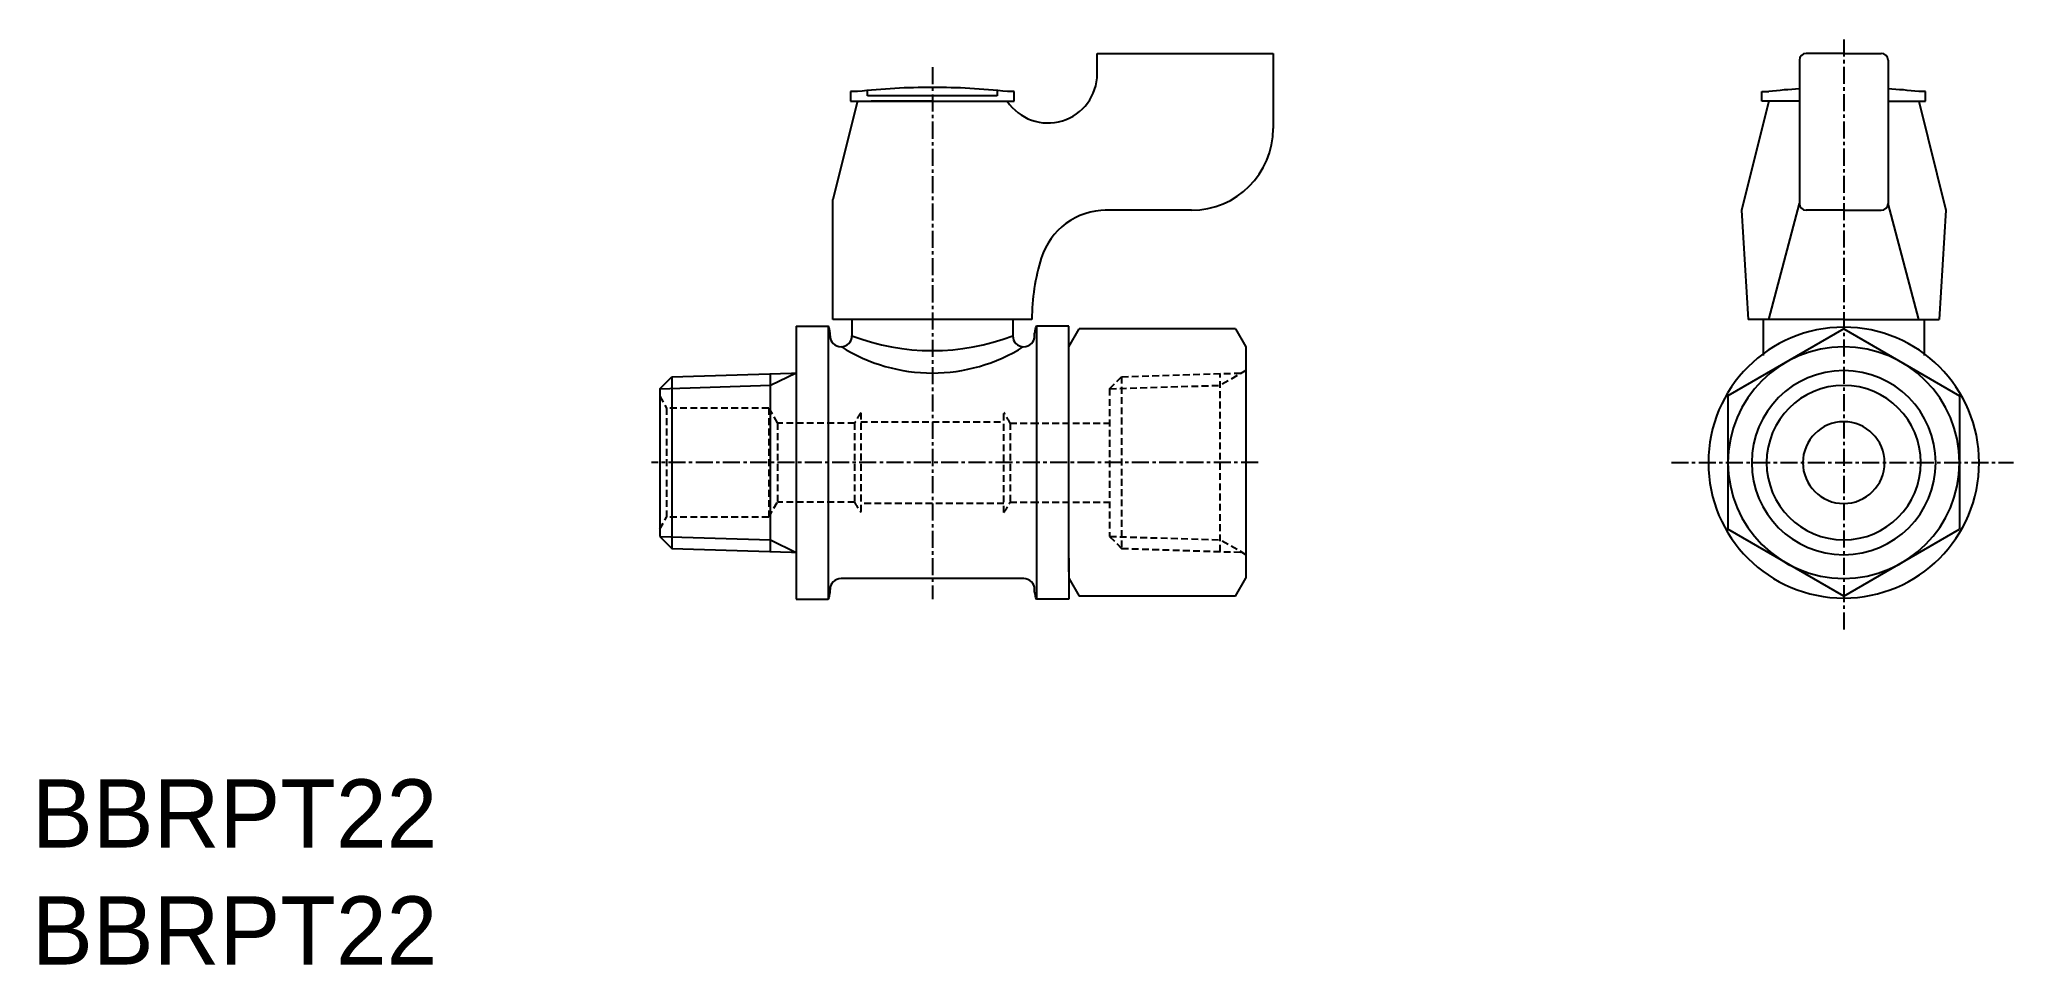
# Model space of a CAD drawing. Extents: x 4 to 149, y 118 to 186.
import ezdxf

# ---------------------------------------------------------------- set-up
doc = ezdxf.new("R2010")
doc.units = 0
doc.linetypes.add('CENTER', pattern=[2, 1.25, -0.25, 0.25, -0.25])
doc.linetypes.add('DASHED', pattern=[0.75, 0.5, -0.25])
doc.layers.get('0').update_dxf_attribs({"linetype": 'CONTINUOUS'})
doc.layers.add('CENTER', color=1, linetype='CENTER')

msp = doc.modelspace()

# ---------------------------------------------------------------- linework, layer by layer
at = {"color": 7, "linetype": 'CONTINUOUS'}
for p, q in [((81.56, 184.51), (94.47, 184.51)), ((94.47, 184.51), (94.47, 179.01)), ((133.07, 184.01), (133.07, 173.51)), ((136.32, 184.51), (133.57, 184.51)), ((136.32, 184.51), (134, 184.51)), ((136.32, 184.51), (138.65, 184.51)), ((136.32, 184.51), (139.07, 184.51)), ((139.57, 184.01), (139.57, 173.51)), ((63.97, 181.01), (62.17, 173.81)), ((63.97, 181.71), (63.47, 181.71)), ((63.47, 181.71), (63.47, 181.01)), ((63.47, 181.01), (65.12, 181.01)), ((63.97, 181.01), (74.97, 181.01)), ((64.72, 181.41), (64.72, 181.79)), ((74.22, 181.41), (64.72, 181.41)), ((69.47, 181.01), (64.97, 181.01)), ((73.82, 181.01), (75.47, 181.01)), ((74.22, 181.79), (74.22, 181.41)), ((75.47, 181.71), (74.97, 181.71)), ((75.47, 181.01), (75.47, 181.71)), ((130.82, 181.01), (128.82, 173.01)), ((130.32, 181.71), (130.82, 181.71)), ((130.32, 181.01), (130.32, 181.71)), ((131.82, 181.01), (130.32, 181.01)), ((133.02, 181.01), (130.82, 181.01)), ((139.62, 181.01), (141.82, 181.01)), ((140.82, 181.01), (142.32, 181.01)), ((142.32, 181.71), (141.82, 181.71)), ((141.82, 181.01), (143.82, 173.01)), ((142.32, 181.01), (142.32, 181.71)), ((62.17, 165.01), (62.17, 173.81)), ((88.47, 173.01), (82.14, 173.01)), ((128.82, 173.01), (129.32, 165.01)), ((130.82, 165.01), (133.07, 173.51)), ((136.32, 173.01), (133.57, 173.01)), ((136.32, 173.01), (139.07, 173.01)), ((141.82, 165.01), (139.57, 173.51)), ((143.82, 173.01), (143.32, 165.01)), ((59.47, 164.51), (59.47, 144.51)), ((59.47, 164.51), (61.83, 164.51)), ((61.83, 164.51), (61.83, 144.51)), ((61.97, 163.81), (61.97, 164.01)), ((76.77, 165.01), (62.17, 165.01)), ((63.57, 165.01), (63.57, 163.81)), ((75.37, 165.01), (75.37, 163.81)), ((76.97, 163.81), (76.97, 164.01)), ((77.1, 164.51), (77.1, 144.51)), ((79.47, 164.51), (77.1, 164.51)), ((79.47, 146.51), (79.47, 164.51)), ((79.47, 163), (80.23, 164.31)), ((91.71, 164.31), (80.23, 164.31)), ((91.71, 164.31), (92.47, 163)), ((136.32, 164.31), (127.82, 159.41)), ((136.32, 165.01), (129.32, 165.01)), ((130.42, 165.01), (130.42, 162.37)), ((136.32, 165.01), (143.32, 165.01)), ((136.32, 164.31), (144.82, 159.41)), ((142.22, 165.01), (142.22, 162.37)), ((62.77, 163.01), (62.77, 163.01)), ((76.17, 163.01), (76.17, 163.01)), ((92.47, 163), (92.47, 146.03)), ((49.47, 159.92), (50.35, 160.81)), ((50.35, 160.81), (59.15, 161.08)), ((50.35, 160.81), (50.35, 148.22)), ((57.59, 147.99), (57.59, 161.03)), ((59.15, 161.08), (59.47, 161.09)), ((49.47, 159.92), (49.47, 149.1)), ((127.82, 159.41), (127.82, 149.62)), ((144.82, 159.41), (144.82, 149.62)), ((136.32, 144.71), (127.82, 149.62)), ((136.32, 144.71), (144.82, 149.62)), ((49.47, 149.1), (50.35, 148.22)), ((50.35, 148.22), (59.15, 147.94)), ((59.15, 147.94), (59.47, 147.93)), ((79.47, 146.51), (79.47, 148.26)), ((79.47, 146.51), (79.47, 147.51)), ((79.47, 147.51), (79.47, 144.51)), ((61.97, 145.01), (61.97, 145.21)), ((76.17, 146.01), (62.77, 146.01)), ((76.97, 145.01), (76.97, 145.21)), ((79.47, 146.03), (80.23, 144.71)), ((91.71, 144.71), (92.47, 146.03)), ((59.47, 144.51), (61.83, 144.51)), ((79.47, 144.51), (77.1, 144.51)), ((91.71, 144.71), (80.23, 144.71))]:
    msp.add_line(p, q, dxfattribs=at)
for p in [(81.56, 183.01), (81.56, 184.51)]:
    msp.add_line(p, (81.56, 184.51))
at = {"color": 3, "linetype": 'CONTINUOUS'}
for p, q in [((57.59, 160.18), (59.47, 161.09)), ((49.47, 159.92), (57.59, 160.18)), ((49.47, 149.1), (57.59, 148.85)), ((57.59, 148.85), (59.47, 147.93))]:
    msp.add_line(p, q, dxfattribs=at)
at = {"color": 3, "linetype": 'DASHED'}
for p, q in [((82.47, 159.92), (83.35, 160.81)), ((83.35, 160.81), (92.15, 161.08)), ((83.35, 160.81), (83.35, 148.22)), ((92.47, 161.26), (90.59, 160.18)), ((90.59, 147.99), (90.59, 161.03)), ((49.47, 159.38), (49.97, 158.51)), ((82.47, 159.92), (90.59, 160.18)), ((82.47, 159.92), (82.47, 149.1)), ((57.47, 158.51), (49.97, 158.51)), ((49.97, 158.51), (49.97, 150.51)), ((57.47, 158.51), (57.47, 150.51)), ((57.47, 158.51), (58.1, 157.41)), ((64.22, 158.17), (64.22, 150.85)), ((74.72, 150.85), (74.72, 158.17)), ((58.1, 157.41), (58.1, 151.61)), ((63.76, 157.41), (58.1, 157.41)), ((63.76, 157.41), (63.76, 151.61)), ((64.22, 157.51), (74.72, 157.51)), ((75.17, 157.41), (76.77, 157.41)), ((75.17, 157.41), (75.17, 151.61)), ((76.77, 157.41), (82.47, 157.41)), ((57.47, 150.51), (58.1, 151.61)), ((63.76, 151.61), (58.1, 151.61)), ((74.72, 151.51), (64.22, 151.51)), ((75.17, 151.61), (76.77, 151.61)), ((76.77, 151.61), (82.47, 151.61)), ((49.47, 149.65), (49.97, 150.51)), ((57.47, 150.51), (49.97, 150.51)), ((82.47, 149.1), (90.59, 148.85)), ((82.47, 149.1), (83.35, 148.22)), ((83.35, 148.22), (92.15, 147.94)), ((92.47, 147.76), (90.59, 148.85))]:
    msp.add_line(p, q, dxfattribs=at)
at = {"color": 7, "linetype": 'CONTINUOUS'}
for centre, radius, start, end in [((133.57, 184.01), 0.5, 90, 180), ((139.07, 184.01), 0.5, 0, 90), ((77.96, 183.01), 3.6, 213.749, 0), ((69.47, 131.45), 50.57, 90, 96.2443), ((69.47, 131.45), 50.57, 83.7557, 90), ((136.32, 131.45), 50.57, 93.685, 96.2443), ((136.32, 131.45), 50.57, 83.7557, 86.315), ((88.47, 179.01), 6, 270, 0), ((82.23, 168.01), 5, 90, 162.5424), ((133.57, 173.51), 0.5, 180, 270), ((139.07, 173.51), 0.5, 270, 0), ((91.77, 165.01), 15, 162.5424, 180), ((60.97, 164.01), 1, 0, 30), ((62.77, 163.81), 0.8, 180, 270), ((62.77, 163.81), 0.8, 270, 0), ((69.47, 179.17), 16.45, 248.9795, 291.0205), ((76.17, 163.81), 0.8, 180, 270), ((76.17, 163.81), 0.8, 270, 0), ((77.97, 164.01), 1, 150, 180), ((136.32, 154.51), 9.93, 90, 270), ((136.32, 154.51), 9.93, 270, 90), ((69.47, 173.62), 12.54, 237.7176, 302.2824), ((136.32, 154.51), 8.49, 90, 270), ((136.32, 154.51), 8.49, 270, 90), ((136.32, 154.51), 5.66, 90, 270), ((136.32, 154.51), 5.66, 270, 90), ((136.32, 154.51), 3, 90, 270), ((136.32, 154.51), 3, 270, 90), ((60.97, 145.01), 1, 330, 0), ((62.77, 145.21), 0.8, 90, 180), ((76.17, 145.21), 0.8, 0, 90), ((77.97, 145.01), 1, 180, 210)]:
    msp.add_arc(centre, radius, start, end, dxfattribs=at)
at = {"color": 3, "linetype": 'CONTINUOUS'}
for start, end in [(90, 270), (270, 90)]:
    msp.add_arc((136.32, 154.51), 6.75, start, end, dxfattribs=at)
at = {"color": 3, "linetype": 'DASHED'}
for start, end in [(145.1161, 153.0556), (26.9444, 34.8839), (206.9444, 214.8839), (325.1161, 333.0556)]:
    msp.add_arc((69.47, 154.51), 6.4, start, end, dxfattribs=at)
at = {"layer": 'CENTER', "color": 1, "linetype": 'CENTER'}
for p, q in [((136.32, 185.53), (136.32, 142.1)), ((69.47, 183.51), (69.47, 144.51)), ((93.36, 154.51), (48.86, 154.51)), ((123.68, 154.51), (148.77, 154.51))]:
    msp.add_line(p, q, dxfattribs=at)

# ---------------------------------------------------------------- texts
at = {"color": 7, "linetype": 'CONTINUOUS'}
for p in [(3.43, 126.29), (3.43, 117.71)]:
    msp.add_text('BBRPT22', height=5, dxfattribs=at).set_placement(p)

doc.saveas('drawing.dxf')
